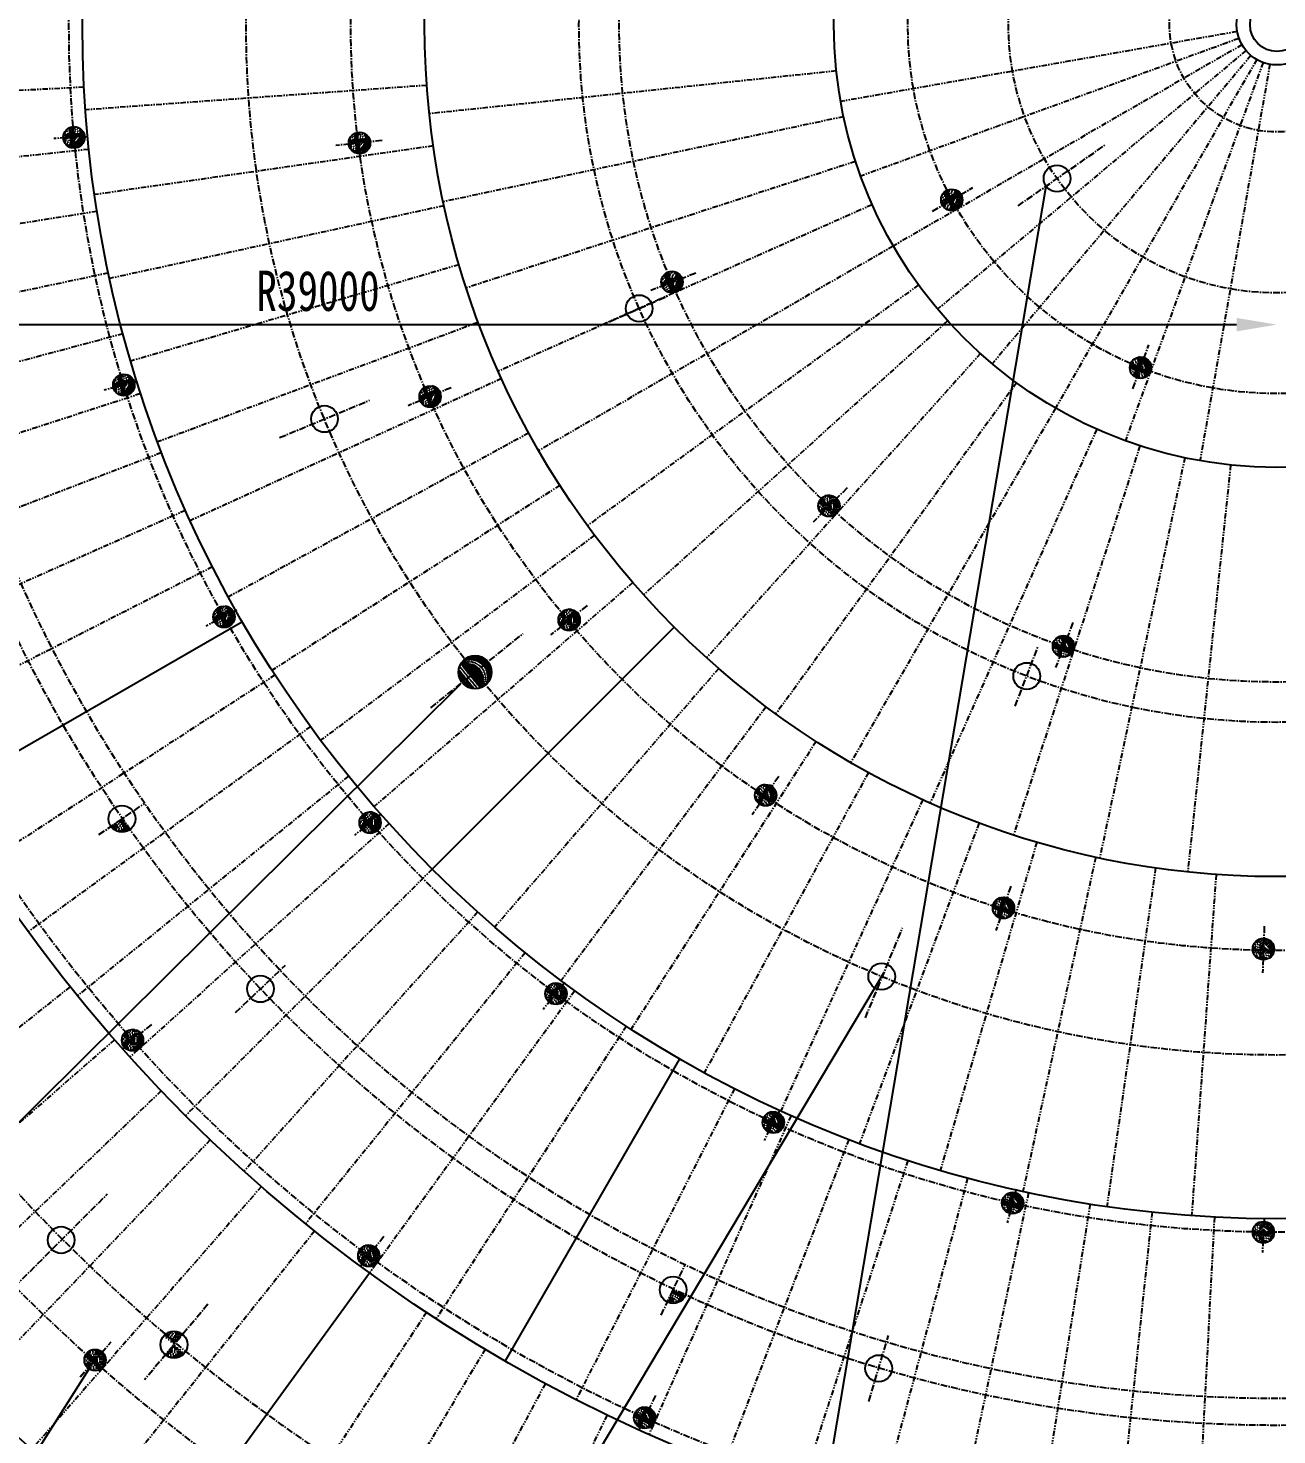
# Model space of a CAD drawing. Header units: inches. Extents: x 8 to 1207, y 9 to 860.
# Drawn here: x 252.5 to 345.6, y 182.4 to 287.2 of the extents above; entities that cross this region are included whole.
import ezdxf

# ---------------------------------------------------------------- set-up
doc = ezdxf.new("R2010")
doc.units = ezdxf.units.IN
doc.header["$MEASUREMENT"] = 0
doc.linetypes.add('LICENT1', pattern=[0.59, 0.5, -0.03, 0.03, -0.03])
doc.linetypes.add('LIDIVIDE', pattern=[0.65, 0.4, -0.05, 0.05, -0.05, 0.05, -0.05])
for name, color, linetype in [('1', 2, 'Continuous'), ('2', 1, 'Continuous'), ('3', 3, 'LICENT1')]:
    doc.layers.add(name, color=color, linetype=linetype)
doc.styles.add('HZ', font='NSimSun.ttf', dxfattribs={"width": 0.75})

msp = doc.modelspace()

# ---------------------------------------------------------------- linework, layer by layer
at = {"layer": '1', "linetype": 'LIDIVIDE'}
for p, q in [((342.6, 286.95), (313.06, 281.74)), ((342.74, 286.44), (314.55, 276.18)), ((342.96, 285.97), (316.98, 270.97)), ((343.26, 285.54), (320.28, 266.26)), ((343.63, 285.17), (324.35, 262.19)), ((344.06, 284.87), (329.06, 258.89)), ((344.53, 284.65), (334.27, 256.46)), ((345.04, 284.51), (339.83, 254.97)), ((312.74, 284.02), (282.41, 280.83)), ((256.68, 282.81), (230.72, 281.45)), ((282.22, 282.94), (256.78, 281.12)), ((313.28, 280.61), (283.45, 274.27)), ((257.05, 278.17), (231.19, 275.45)), ((282.7, 278.43), (257.46, 274.8)), ((314.17, 277.27), (285.17, 267.85)), ((283.51, 273.97), (258.59, 268.55)), ((315.41, 274.05), (287.55, 261.64)), ((257.65, 273.55), (231.97, 269.48)), ((316.98, 270.97), (290.57, 255.72)), ((284.63, 269.58), (260.16, 262.39)), ((258.5, 268.96), (233.07, 263.56)), ((318.86, 268.07), (294.19, 250.14)), ((286.06, 265.28), (262.17, 256.37)), ((321.03, 265.39), (298.37, 244.98)), ((259.59, 264.43), (234.48, 257.7)), ((323.48, 262.95), (303.07, 240.28)), ((287.8, 261.09), (264.6, 250.5)), ((326.16, 260.77), (308.23, 236.1)), ((260.91, 259.97), (236.19, 251.93)), ((329.06, 258.89), (313.81, 232.48)), ((289.83, 257.04), (267.44, 244.82)), ((332.14, 257.32), (319.73, 229.46)), ((335.36, 256.08), (325.94, 227.08)), ((262.47, 255.57), (238.2, 246.26)), ((338.7, 255.19), (332.36, 225.36)), ((342.11, 254.65), (338.92, 224.32)), ((292.14, 253.14), (270.69, 239.35)), ((264.25, 251.27), (240.5, 240.69)), ((294.72, 249.41), (274.31, 234.13)), ((266.26, 247.06), (243.09, 235.26)), ((297.57, 245.89), (278.3, 229.19)), ((303.97, 239.48), (287.28, 220.21)), ((270.92, 239), (249.11, 224.84)), ((307.5, 236.63), (292.22, 216.22)), ((273.56, 235.16), (252.52, 219.87)), ((311.23, 234.05), (297.44, 212.6)), ((315.13, 231.74), (302.9, 209.36)), ((276.39, 231.46), (256.19, 215.1)), ((319.18, 229.71), (308.59, 206.51)), ((279.42, 227.92), (260.1, 210.52)), ((323.37, 227.97), (314.46, 204.08)), ((327.67, 226.54), (320.48, 202.07)), ((332.06, 225.42), (326.64, 200.5)), ((282.63, 224.54), (264.24, 206.15)), ((336.52, 224.62), (332.89, 199.37)), ((341.03, 224.13), (339.21, 198.7)), ((286.01, 221.33), (268.61, 202.01)), ((289.55, 218.3), (273.19, 198.1)), ((255.65, 215.77), (235.32, 199.56)), ((293.25, 215.47), (277.96, 194.43)), ((297.09, 212.83), (282.92, 191.02)), ((258.95, 211.81), (239.38, 194.7)), ((262.44, 208), (243.64, 190.03)), ((305.15, 208.17), (293.35, 185)), ((309.36, 206.16), (298.78, 182.41)), ((266.09, 204.35), (248.12, 185.55)), ((313.66, 204.38), (304.35, 180.11)), ((318.06, 202.82), (310.02, 178.1)), ((322.52, 201.5), (315.79, 176.39)), ((269.9, 200.87), (252.79, 181.29)), ((327.05, 200.41), (321.65, 174.98)), ((331.64, 199.56), (327.57, 173.88)), ((336.26, 198.96), (333.54, 173.1)), ((340.9, 198.59), (339.54, 172.63)), ((273.86, 197.56), (257.65, 177.23)), ((282.2, 191.49), (267.88, 169.79)), ((286.57, 188.75), (273.24, 166.43)), ((291.06, 186.2), (278.74, 163.31)), ((295.66, 183.86), (284.38, 160.43))]:
    msp.add_line(p, q, dxfattribs=at)
at = {"layer": '1', "linetype": 'LICENT1'}
for p, q in [((255.27, 279.01), (255.14, 279.11)), ((256, 278.26), (255.15, 278.95)), ((255.45, 279.02), (255.17, 279.25)), ((255.64, 279.04), (255.21, 279.38)), ((255.82, 279.05), (255.27, 279.49)), ((256.02, 278.4), (255.27, 279.01)), ((255.95, 279.11), (255.35, 279.59)), ((255.93, 279.28), (255.44, 279.68)), ((256, 278.58), (255.45, 279.02)), ((255.91, 279.45), (255.55, 279.75)), ((255.98, 278.76), (255.64, 279.04)), ((255.9, 279.63), (255.67, 279.81)), ((255.88, 279.8), (255.82, 279.85)), ((255.96, 278.93), (255.82, 279.05)), ((256.73, 279.11), (255.88, 279.8)), ((256.55, 279.1), (255.9, 279.63)), ((256.37, 279.09), (255.91, 279.45)), ((256.18, 279.07), (255.93, 279.28)), ((256, 279.06), (255.95, 279.11)), ((256.51, 278.49), (255.96, 278.93)), ((256.59, 278.59), (256, 279.06)), ((256.71, 279.29), (256.02, 279.85)), ((256.66, 278.69), (256.18, 279.07)), ((256.54, 279.59), (256.34, 279.75)), ((256.7, 278.81), (256.37, 279.09)), ((256.74, 278.95), (256.55, 279.1)), ((256.74, 279.11), (256.73, 279.11)), ((276.91, 278.62), (276.47, 278.95)), ((277.09, 278.64), (276.53, 279.06)), ((277.22, 278.7), (276.6, 279.16)), ((277.19, 278.87), (276.69, 279.25)), ((277.17, 279.05), (276.79, 279.33)), ((277.15, 279.22), (276.92, 279.39)), ((277.13, 279.39), (277.07, 279.44)), ((278, 278.74), (277.13, 279.39)), ((277.82, 278.72), (277.15, 279.22)), ((277.64, 278.7), (277.17, 279.05)), ((277.97, 278.92), (277.26, 279.45)), ((277.79, 279.21), (277.59, 279.36)), ((255.78, 278.27), (255.21, 278.74)), ((256.41, 278.41), (255.98, 278.76)), ((256.3, 278.34), (256, 278.58)), ((256.16, 278.29), (256.02, 278.4)), ((276.54, 278.58), (276.42, 278.67)), ((276.73, 278.6), (276.43, 278.82)), ((277.3, 277.85), (276.43, 278.51)), ((277.09, 277.86), (276.49, 278.3)), ((277.31, 278), (276.54, 278.58)), ((277.29, 278.18), (276.73, 278.6)), ((277.27, 278.35), (276.91, 278.62)), ((277.24, 278.52), (277.09, 278.64)), ((277.46, 278.68), (277.19, 278.87)), ((277.27, 278.66), (277.22, 278.7)), ((277.8, 278.11), (277.24, 278.52)), ((277.88, 278.2), (277.27, 278.66)), ((277.71, 278.02), (277.27, 278.35)), ((277.6, 277.95), (277.29, 278.18)), ((277.46, 277.89), (277.31, 278)), ((277.94, 278.31), (277.46, 278.68)), ((277.99, 278.44), (277.64, 278.7)), ((278.01, 278.57), (277.82, 278.72)), ((278.01, 278.73), (278, 278.74)), ((321.26, 274.55), (320.61, 274.73)), ((321.17, 274.7), (320.67, 274.84)), ((321.09, 274.86), (320.75, 274.95)), ((321, 275.01), (320.86, 275.05)), ((321.94, 274.76), (321, 275.01)), ((321.99, 274.87), (321.01, 275.14)), ((321.79, 274.67), (321.09, 274.86)), ((321.63, 274.58), (321.17, 274.7)), ((321.83, 275.05), (321.24, 275.2)), ((322.08, 274.72), (321.94, 274.76)), ((321.18, 274.32), (320.54, 274.48)), ((321.02, 274.23), (320.54, 274.36)), ((320.87, 274.14), (320.56, 274.22)), ((321.33, 274.4), (320.57, 274.61)), ((320.72, 274.05), (320.61, 274.08)), ((321.65, 273.67), (320.71, 273.92)), ((321.7, 273.79), (320.72, 274.05)), ((321.61, 273.94), (320.87, 274.14)), ((321.39, 273.61), (320.9, 273.74)), ((321.52, 274.09), (321.02, 274.23)), ((321.43, 274.25), (321.18, 274.32)), ((321.48, 274.49), (321.26, 274.55)), ((321.35, 274.4), (321.33, 274.4)), ((322.11, 274.19), (321.35, 274.4)), ((322.07, 274.08), (321.43, 274.25)), ((322.14, 274.32), (321.48, 274.49)), ((322, 273.96), (321.52, 274.09)), ((321.92, 273.86), (321.61, 273.94)), ((322.14, 274.45), (321.63, 274.58)), ((321.8, 273.76), (321.7, 273.79)), ((322.12, 274.58), (321.79, 274.67)), ((300.46, 268.31), (299.72, 268.51)), ((300.4, 268.46), (299.77, 268.63)), ((300.34, 268.6), (299.83, 268.74)), ((300.28, 268.75), (299.92, 268.84)), ((300.22, 268.89), (300.04, 268.94)), ((301.1, 268.79), (300.21, 269.03)), ((301.2, 268.63), (300.22, 268.89)), ((301.15, 268.52), (300.28, 268.75)), ((300.95, 268.44), (300.34, 268.6)), ((300.75, 268.36), (300.4, 268.46)), ((300.87, 268.98), (300.5, 269.08)), ((301.28, 268.35), (300.95, 268.44)), ((301.26, 268.49), (301.15, 268.52)), ((300.36, 268.21), (299.69, 268.39)), ((300.16, 268.13), (299.69, 268.26)), ((299.96, 268.06), (299.7, 268.13)), ((299.76, 267.98), (299.74, 267.99)), ((300.71, 267.73), (299.76, 267.98)), ((300.78, 267.58), (299.82, 267.84)), ((300.65, 267.87), (299.96, 268.06)), ((300.63, 267.49), (299.97, 267.67)), ((300.59, 268.02), (300.16, 268.13)), ((300.52, 268.17), (300.36, 268.21)), ((300.55, 268.29), (300.46, 268.31)), ((301.23, 267.98), (300.52, 268.17)), ((301.27, 268.1), (300.55, 268.29)), ((301.17, 267.86), (300.59, 268.02)), ((301.09, 267.75), (300.65, 267.87)), ((300.99, 267.65), (300.71, 267.73)), ((301.28, 268.22), (300.75, 268.36)), ((300.84, 267.56), (300.78, 267.58)), ((334.76, 262.14), (334.62, 262.08)), ((335.6, 262.67), (334.68, 262.24)), ((335.64, 262.55), (334.76, 262.14)), ((335.36, 262.7), (334.81, 262.44)), ((335.58, 262.38), (334.92, 262.08)), ((335.52, 262.22), (335.08, 262.02)), ((336.13, 262.23), (335.41, 261.89)), ((336.07, 262.34), (335.46, 262.05)), ((335.99, 262.44), (335.52, 262.22)), ((335.89, 262.53), (335.58, 262.38)), ((336.17, 262.11), (335.58, 261.83)), ((335.77, 262.61), (335.64, 262.55)), ((259.59, 260.82), (259.03, 261.11)), ((259.54, 260.99), (259.12, 261.21)), ((259.49, 261.16), (259.23, 261.29)), ((259.44, 261.32), (259.37, 261.36)), ((260.41, 260.83), (259.44, 261.32)), ((260.24, 260.78), (259.49, 261.16)), ((260.35, 261), (259.56, 261.4)), ((260.12, 261.26), (259.9, 261.37)), ((334.92, 262.08), (334.6, 261.93)), ((335.08, 262.02), (334.61, 261.79)), ((335.25, 261.96), (334.63, 261.67)), ((335.4, 261.89), (334.68, 261.55)), ((335.33, 261.72), (334.74, 261.44)), ((335.27, 261.55), (334.82, 261.34)), ((335.21, 261.39), (334.93, 261.25)), ((335.15, 261.22), (335.06, 261.18)), ((336.07, 261.65), (335.15, 261.22)), ((335.91, 261.71), (335.21, 261.39)), ((336.11, 261.53), (335.23, 261.12)), ((335.46, 262.05), (335.25, 261.96)), ((335.74, 261.77), (335.27, 261.55)), ((335.58, 261.83), (335.33, 261.72)), ((335.41, 261.89), (335.4, 261.89)), ((335.95, 261.32), (335.49, 261.1)), ((336.2, 261.98), (335.74, 261.77)), ((336.2, 261.85), (335.91, 261.71)), ((336.17, 261.7), (336.07, 261.65)), ((259.18, 260.47), (258.85, 260.64)), ((259, 260.42), (258.86, 260.5)), ((259.35, 260.52), (258.87, 260.77)), ((259.53, 260.57), (258.9, 260.89)), ((259.87, 259.84), (258.9, 260.34)), ((259.64, 260.66), (258.96, 261.01)), ((259.86, 259.99), (259, 260.42)), ((259.66, 259.81), (259, 260.14)), ((259.8, 260.15), (259.18, 260.47)), ((259.75, 260.32), (259.35, 260.52)), ((259.7, 260.49), (259.53, 260.57)), ((260.06, 260.73), (259.54, 260.99)), ((259.88, 260.68), (259.59, 260.82)), ((259.71, 260.63), (259.64, 260.66)), ((260.32, 260.17), (259.7, 260.49)), ((260.38, 260.28), (259.71, 260.63)), ((260.24, 260.07), (259.75, 260.32)), ((260.15, 259.98), (259.8, 260.15)), ((260.42, 260.4), (259.88, 260.68)), ((260.45, 260.53), (260.06, 260.73)), ((260.45, 260.67), (260.24, 260.78)), ((260.42, 260.82), (260.41, 260.83)), ((282.46, 259.8), (281.73, 260.07)), ((282.39, 259.96), (281.79, 260.18)), ((282.31, 260.12), (281.87, 260.29)), ((282.24, 260.28), (281.97, 260.38)), ((282.17, 260.44), (282.1, 260.47)), ((283.2, 260.06), (282.17, 260.44)), ((283.03, 259.99), (282.24, 260.28)), ((283.12, 260.22), (282.28, 260.53)), ((282.86, 259.92), (282.31, 260.12)), ((282.86, 260.45), (282.63, 260.54)), ((283.21, 260.05), (283.2, 260.06)), ((260.02, 259.9), (259.86, 259.99)), ((282.18, 259.64), (281.67, 259.83)), ((282.01, 259.56), (281.67, 259.69)), ((282.35, 259.71), (281.69, 259.95)), ((281.85, 259.49), (281.69, 259.55)), ((282.78, 259.01), (281.75, 259.4)), ((282.75, 259.16), (281.85, 259.49)), ((282.57, 258.96), (281.87, 259.22)), ((282.67, 259.32), (282.01, 259.56)), ((282.6, 259.48), (282.18, 259.64)), ((282.53, 259.64), (282.35, 259.71)), ((282.69, 259.85), (282.39, 259.96)), ((282.52, 259.78), (282.46, 259.8)), ((283.23, 259.51), (282.52, 259.78)), ((283.18, 259.4), (282.53, 259.64)), ((283.12, 259.29), (282.6, 259.48)), ((283.03, 259.19), (282.67, 259.32)), ((283.26, 259.63), (282.69, 259.85)), ((282.92, 259.09), (282.75, 259.16)), ((283.27, 259.76), (282.86, 259.92)), ((283.25, 259.9), (283.03, 259.99)), ((312.04, 251.73), (311.39, 251.63)), ((311.92, 251.84), (311.4, 251.76)), ((312.15, 251.63), (311.4, 251.51)), ((311.81, 251.95), (311.44, 251.89)), ((311.7, 252.06), (311.51, 252.03)), ((312.55, 252.32), (311.63, 252.18)), ((312.7, 252.22), (311.7, 252.06)), ((312.7, 252.09), (311.81, 251.95)), ((312.26, 252.4), (311.88, 252.34)), ((312.55, 251.94), (311.92, 251.84)), ((312.4, 251.79), (312.04, 251.73)), ((312.25, 251.64), (312.15, 251.63)), ((312.97, 251.76), (312.25, 251.64)), ((312.99, 251.63), (312.27, 251.52)), ((312.94, 251.88), (312.4, 251.79)), ((312.89, 251.99), (312.55, 251.94)), ((312.81, 252.11), (312.7, 252.09)), ((312.1, 251.49), (311.42, 251.38)), ((311.95, 251.34), (311.47, 251.26)), ((311.8, 251.19), (311.53, 251.15)), ((311.65, 251.04), (311.63, 251.04)), ((312.62, 251.19), (311.65, 251.04)), ((312.74, 251.09), (311.76, 250.93)), ((312.5, 251.3), (311.8, 251.19)), ((312.38, 251.41), (311.95, 251.34)), ((312.64, 250.94), (311.96, 250.84)), ((312.27, 251.52), (312.1, 251.49)), ((312.98, 251.5), (312.38, 251.41)), ((312.95, 251.37), (312.5, 251.3)), ((312.9, 251.24), (312.62, 251.19)), ((312.81, 251.1), (312.74, 251.09)), ((266.84, 243.19), (266.31, 243.33)), ((267, 243.28), (266.32, 243.46)), ((267.1, 243.38), (266.35, 243.58)), ((267.01, 243.53), (266.4, 243.7)), ((266.92, 243.69), (266.47, 243.81)), ((266.84, 243.84), (266.56, 243.91)), ((266.75, 243.99), (266.68, 244.01)), ((267.81, 243.71), (266.75, 243.99)), ((267.65, 243.62), (266.84, 243.84)), ((267.71, 243.86), (266.86, 244.09)), ((267.49, 243.53), (266.92, 243.69)), ((267.18, 243.23), (267, 243.28)), ((267.33, 243.45), (267.01, 243.53)), ((267.16, 243.36), (267.1, 243.38)), ((267.89, 243.17), (267.16, 243.36)), ((267.44, 244.07), (267.2, 244.13)), ((267.91, 243.29), (267.33, 243.45)), ((267.91, 243.42), (267.49, 243.53)), ((267.88, 243.56), (267.65, 243.62)), ((267.82, 243.7), (267.81, 243.71)), ((292.69, 243.28), (292.06, 243.32)), ((292.58, 243.41), (292.11, 243.44)), ((292.47, 243.54), (292.18, 243.56)), ((292.36, 243.68), (292.28, 243.68)), ((293.45, 243.6), (292.36, 243.68)), ((293.32, 243.73), (292.44, 243.8)), ((293.31, 243.48), (292.47, 243.54)), ((293.16, 243.37), (292.58, 243.41)), ((293.02, 243.25), (292.69, 243.28)), ((293.01, 243.88), (292.76, 243.9)), ((293.62, 243.21), (293.02, 243.25)), ((293.6, 243.34), (293.16, 243.37)), ((293.54, 243.47), (293.31, 243.48)), ((293.46, 243.6), (293.45, 243.6)), ((266.68, 243.1), (266.32, 243.2)), ((266.52, 243.02), (266.36, 243.06)), ((267.49, 242.63), (266.43, 242.91)), ((267.45, 242.77), (266.52, 243.02)), ((267.29, 242.55), (266.57, 242.74)), ((267.36, 242.92), (266.68, 243.1)), ((267.27, 243.07), (266.84, 243.19)), ((267.86, 243.05), (267.18, 243.23)), ((267.8, 242.93), (267.27, 243.07)), ((267.73, 242.82), (267.36, 242.92)), ((267.63, 242.72), (267.45, 242.77)), ((292.74, 243.02), (292.03, 243.07)), ((292.81, 243.14), (292.04, 243.2)), ((292.59, 242.91), (292.05, 242.95)), ((292.45, 242.79), (292.08, 242.82)), ((292.31, 242.68), (292.15, 242.69)), ((293.33, 242.48), (292.25, 242.56)), ((293.27, 242.61), (292.31, 242.68)), ((293.15, 242.37), (292.41, 242.42)), ((293.15, 242.74), (292.45, 242.79)), ((293.04, 242.88), (292.59, 242.91)), ((292.92, 243.01), (292.74, 243.02)), ((292.88, 243.14), (292.81, 243.14)), ((293.63, 243.08), (292.88, 243.14)), ((293.62, 242.96), (292.92, 243.01)), ((293.59, 242.84), (293.04, 242.88)), ((293.53, 242.72), (293.15, 242.74)), ((293.45, 242.6), (293.27, 242.61)), ((329.17, 241.3), (328.86, 241.09)), ((329.03, 241.35), (328.87, 241.25)), ((329.32, 241.24), (328.88, 240.96)), ((329.7, 241.93), (328.92, 241.43)), ((329.47, 241.19), (328.92, 240.83)), ((329.62, 241.14), (328.98, 240.72)), ((329.88, 241.9), (329.03, 241.35)), ((329.4, 241.89), (329.08, 241.68)), ((329.93, 241.78), (329.17, 241.3)), ((329.85, 241.59), (329.32, 241.24)), ((329.78, 241.39), (329.47, 241.19)), ((329.7, 241.19), (329.62, 241.14)), ((330.32, 241.59), (329.7, 241.19)), ((330.38, 241.48), (329.77, 241.09)), ((330.24, 241.69), (329.78, 241.39)), ((330.14, 241.77), (329.85, 241.59)), ((330.43, 241.36), (329.92, 241.03)), ((330.02, 241.85), (329.93, 241.78)), ((330.46, 241.23), (330.07, 240.98)), ((285.08, 240.14), (284.75, 239.82)), ((285.21, 240.27), (285.08, 240.14)), ((285.43, 240.37), (285.13, 240.07)), ((285.6, 240.41), (285.19, 240)), ((285.74, 240.43), (285.24, 239.93)), ((285.86, 240.43), (285.3, 239.86)), ((285.98, 240.42), (285.35, 239.79)), ((286.08, 240.4), (285.41, 239.72)), ((286.18, 240.38), (285.46, 239.65)), ((286.27, 240.34), (285.51, 239.59)), ((286.36, 240.31), (285.57, 239.52)), ((286.44, 240.26), (285.62, 239.45)), ((286.51, 240.21), (285.68, 239.38)), ((286.58, 240.16), (285.73, 239.31)), ((286.65, 240.1), (285.79, 239.24)), ((329.62, 240.99), (329.05, 240.62)), ((329.55, 240.79), (329.14, 240.53)), ((329.47, 240.59), (329.25, 240.45)), ((329.39, 240.39), (329.38, 240.38)), ((330.22, 240.93), (329.39, 240.39)), ((330.07, 240.98), (329.47, 240.59)), ((330.37, 240.88), (329.54, 240.34)), ((329.92, 241.03), (329.55, 240.79)), ((329.77, 241.09), (329.62, 240.99)), ((330.34, 240.71), (329.77, 240.34)), ((330.46, 241.09), (330.22, 240.93)), ((330.43, 240.92), (330.37, 240.88)), ((285.24, 239.93), (284.59, 239.28)), ((285.3, 239.86), (284.59, 239.16)), ((285.35, 239.79), (284.6, 239.05)), ((285.19, 240), (284.61, 239.43)), ((285.41, 239.72), (284.62, 238.94)), ((285.13, 240.07), (284.65, 239.59)), ((285.46, 239.65), (284.65, 238.84)), ((285.51, 239.59), (284.68, 238.75)), ((285.57, 239.52), (284.72, 238.67)), ((285.62, 239.45), (284.76, 238.59)), ((285.68, 239.38), (284.81, 238.51)), ((285.73, 239.31), (284.86, 238.44)), ((285.84, 239.17), (284.98, 238.31)), ((285.9, 239.1), (285.05, 238.25)), ((285.79, 239.24), (285.49, 238.94)), ((286.13, 239.46), (285.84, 239.17)), ((286.77, 239.97), (285.9, 239.1)), ((286.82, 239.9), (285.96, 239.04)), ((286.87, 239.83), (286.01, 238.97)), ((286.92, 239.75), (286.07, 238.9)), ((286.95, 239.66), (286.12, 238.83)), ((286.71, 240.04), (286.13, 239.46)), ((286.99, 239.57), (286.18, 238.76)), ((287.01, 239.47), (286.23, 238.7)), ((287.03, 239.37), (286.29, 238.63)), ((287.04, 239.26), (286.35, 238.56)), ((287.04, 239.13), (286.4, 238.49)), ((286.77, 239.98), (286.77, 239.97)), ((285.49, 238.94), (284.92, 238.37)), ((285.96, 239.04), (285.12, 238.2)), ((286.01, 238.97), (285.19, 238.15)), ((286.07, 238.9), (285.27, 238.11)), ((286.12, 238.83), (285.36, 238.07)), ((286.18, 238.76), (285.45, 238.04)), ((286.23, 238.7), (285.55, 238.01)), ((286.29, 238.63), (285.65, 237.99)), ((286.35, 238.56), (285.77, 237.98)), ((286.4, 238.49), (285.89, 237.98)), ((286.46, 238.43), (286.03, 238)), ((286.51, 238.36), (286.2, 238.04)), ((286.57, 238.29), (286.42, 238.14)), ((287.02, 238.99), (286.46, 238.43)), ((286.98, 238.83), (286.51, 238.36)), ((286.88, 238.6), (286.57, 238.29)), ((307.92, 230.69), (306.85, 230.46)), ((307.76, 230.79), (306.89, 230.6)), ((307.42, 230.84), (307.18, 230.79)), ((307.93, 230.7), (307.92, 230.69)), ((307.29, 230.17), (306.67, 230.04)), ((307.14, 230.27), (306.68, 230.17)), ((307.43, 230.08), (306.68, 229.91)), ((306.99, 230.37), (306.71, 230.3)), ((307.4, 229.94), (306.71, 229.79)), ((307.29, 229.79), (306.76, 229.67)), ((306.85, 230.46), (306.78, 230.45)), ((307.19, 229.64), (306.83, 229.56)), ((307.81, 230.54), (306.99, 230.37)), ((308.02, 229.69), (307.08, 229.49)), ((307.71, 230.39), (307.14, 230.27)), ((307.88, 229.79), (307.19, 229.64)), ((307.61, 230.24), (307.29, 230.17)), ((307.73, 229.89), (307.29, 229.79)), ((307.58, 229.98), (307.4, 229.94)), ((307.5, 230.09), (307.43, 230.08)), ((308.24, 230.25), (307.5, 230.09)), ((308.26, 230.13), (307.58, 229.98)), ((308.2, 230.37), (307.61, 230.24)), ((308.13, 230.49), (307.71, 230.39)), ((308.27, 230), (307.73, 229.89)), ((308.05, 230.59), (307.81, 230.54)), ((308.25, 229.87), (307.88, 229.79)), ((308.21, 229.73), (308.02, 229.69)), ((277.51, 228.56), (277.44, 228.56)), ((278.61, 228.5), (277.51, 228.56)), ((278.48, 228.63), (277.59, 228.68)), ((278.17, 228.77), (277.92, 228.78)), ((307.08, 229.49), (306.93, 229.46)), ((308.13, 229.59), (307.06, 229.36)), ((307.98, 229.43), (307.26, 229.27)), ((260.1, 227.47), (258.75, 227.76)), ((259.95, 227.38), (258.75, 227.63)), ((260.02, 227.62), (258.9, 227.86)), ((259.91, 227.77), (259.04, 227.95)), ((259.81, 227.92), (259.18, 228.05)), ((259.7, 228.07), (259.32, 228.15)), ((259.6, 228.22), (259.46, 228.25)), ((277.91, 227.91), (277.2, 227.95)), ((277.98, 228.03), (277.21, 228.07)), ((277.77, 227.79), (277.22, 227.82)), ((277.86, 228.16), (277.23, 228.2)), ((277.63, 227.67), (277.26, 227.69)), ((277.75, 228.29), (277.27, 228.32)), ((277.49, 227.56), (277.32, 227.56)), ((277.63, 228.42), (277.34, 228.44)), ((278.45, 227.51), (277.49, 227.56)), ((278.47, 228.38), (277.63, 228.42)), ((278.33, 227.64), (277.63, 227.67)), ((278.33, 228.26), (277.75, 228.29)), ((278.21, 227.77), (277.77, 227.79)), ((278.19, 228.14), (277.86, 228.16)), ((278.09, 227.9), (277.91, 227.91)), ((278.05, 228.03), (277.98, 228.03)), ((278.8, 227.99), (278.05, 228.03)), ((278.79, 227.86), (278.09, 227.9)), ((278.79, 228.11), (278.19, 228.14)), ((278.76, 227.74), (278.21, 227.77)), ((278.76, 228.24), (278.33, 228.26)), ((278.71, 227.62), (278.33, 227.64)), ((278.63, 227.5), (278.45, 227.51)), ((278.71, 228.37), (278.47, 228.38)), ((278.62, 228.5), (278.61, 228.5)), ((259.71, 227.3), (258.93, 227.46)), ((278.52, 227.38), (277.43, 227.43)), ((278.33, 227.26), (277.6, 227.3)), ((325.26, 222.44), (324.48, 222.01)), ((325.44, 222.39), (324.48, 221.87)), ((324.92, 222.39), (324.7, 222.27)), ((325.59, 222.33), (325.38, 222.22)), ((325.45, 222.4), (325.44, 222.39)), ((324.64, 221.81), (324.39, 221.68)), ((324.81, 221.76), (324.4, 221.54)), ((324.48, 221.87), (324.41, 221.83)), ((324.98, 221.71), (324.42, 221.41)), ((325.15, 221.66), (324.47, 221.29)), ((325.15, 221.52), (324.53, 221.18)), ((325.09, 221.35), (324.61, 221.08)), ((325.38, 222.22), (324.64, 221.81)), ((325.32, 222.04), (324.81, 221.76)), ((325.27, 221.87), (324.98, 221.71)), ((325.82, 221.46), (324.98, 221)), ((325.95, 221.39), (324.99, 220.86)), ((325.65, 221.51), (325.03, 221.17)), ((325.48, 221.56), (325.09, 221.35)), ((325.21, 221.69), (325.15, 221.66)), ((325.31, 221.61), (325.15, 221.52)), ((325.87, 222.06), (325.21, 221.69)), ((325.8, 222.16), (325.27, 221.87)), ((325.93, 221.95), (325.31, 221.61)), ((325.7, 222.25), (325.32, 222.04)), ((325.97, 221.82), (325.48, 221.56)), ((325.99, 221.69), (325.65, 221.51)), ((325.98, 221.55), (325.82, 221.46)), ((325.03, 221.17), (324.71, 221)), ((324.98, 221), (324.83, 220.92)), ((325.85, 221.19), (325.2, 220.84)), ((344.4, 219.35), (343.78, 218.72)), ((344.59, 219.36), (343.81, 218.58)), ((344.09, 219.21), (343.91, 219.04)), ((344.58, 219.17), (343.99, 218.58)), ((345.1, 219.16), (344.56, 218.63)), ((345, 219.24), (344.57, 218.81)), ((344.75, 219.34), (344.58, 219.17)), ((344.88, 219.3), (344.58, 218.99)), ((344.6, 219.37), (344.59, 219.36)), ((343.81, 218.58), (343.76, 218.53)), ((343.99, 218.58), (343.78, 218.38)), ((344.16, 218.58), (343.83, 218.24)), ((344.34, 218.58), (343.89, 218.13)), ((344.51, 218.58), (343.97, 218.03)), ((344.56, 218.44), (344.06, 217.94)), ((344.58, 218.99), (344.16, 218.58)), ((344.55, 218.26), (344.16, 217.87)), ((344.54, 218.08), (344.28, 217.82)), ((344.57, 218.81), (344.34, 218.58)), ((344.56, 218.63), (344.51, 218.58)), ((345.22, 218.57), (344.54, 217.89)), ((345.04, 218.57), (344.54, 218.08)), ((344.86, 218.57), (344.55, 218.26)), ((344.69, 218.57), (344.56, 218.44)), ((345.36, 218.54), (344.59, 217.77)), ((345.18, 219.07), (344.69, 218.57)), ((345.32, 218.33), (344.8, 217.8)), ((345.26, 218.96), (344.86, 218.57)), ((345.31, 218.84), (345.04, 218.57)), ((345.35, 218.7), (345.22, 218.57)), ((344.54, 217.89), (344.42, 217.78)), ((291.84, 216.04), (291.6, 216)), ((291.67, 215.38), (291.05, 215.28)), ((291.81, 215.28), (291.05, 215.16)), ((291.53, 215.49), (291.06, 215.41)), ((291.77, 215.15), (291.07, 215.04)), ((291.39, 215.59), (291.1, 215.55)), ((291.66, 215), (291.12, 214.92)), ((291.25, 215.7), (291.18, 215.68)), ((292.33, 215.87), (291.25, 215.7)), ((292.18, 215.97), (291.3, 215.83)), ((292.22, 215.72), (291.39, 215.59)), ((292.11, 215.58), (291.53, 215.49)), ((292.24, 214.97), (291.54, 214.86)), ((292.1, 215.07), (291.66, 215)), ((291.99, 215.43), (291.67, 215.38)), ((291.95, 215.17), (291.77, 215.15)), ((291.88, 215.29), (291.81, 215.28)), ((292.63, 215.41), (291.88, 215.29)), ((292.64, 215.28), (291.95, 215.17)), ((292.59, 215.53), (291.99, 215.43)), ((292.64, 215.16), (292.1, 215.07)), ((292.54, 215.65), (292.11, 215.58)), ((292.46, 215.76), (292.22, 215.72)), ((292.62, 215.03), (292.24, 214.97)), ((292.34, 215.87), (292.33, 215.87)), ((291.54, 214.86), (291.18, 214.8)), ((291.43, 214.71), (291.27, 214.69)), ((292.48, 214.75), (291.4, 214.58)), ((292.38, 214.86), (291.43, 214.71)), ((292.32, 214.6), (291.59, 214.48)), ((292.56, 214.89), (292.38, 214.86)), ((260.27, 211.82), (259.5, 211.86)), ((260.16, 211.95), (259.53, 211.98)), ((260.04, 212.08), (259.57, 212.11)), ((259.93, 212.21), (259.64, 212.23)), ((259.81, 212.35), (259.74, 212.35)), ((260.91, 212.29), (259.81, 212.35)), ((260.78, 212.42), (259.89, 212.47)), ((260.77, 212.17), (259.93, 212.21)), ((260.63, 212.05), (260.04, 212.08)), ((260.49, 211.93), (260.16, 211.95)), ((260.46, 212.56), (260.22, 212.57)), ((260.34, 211.82), (260.27, 211.82)), ((261.1, 211.78), (260.34, 211.82)), ((261.09, 211.9), (260.49, 211.93)), ((261.06, 212.03), (260.63, 212.05)), ((261, 212.16), (260.77, 212.17)), ((260.92, 212.29), (260.91, 212.29)), ((260.2, 211.7), (259.5, 211.74)), ((260.06, 211.58), (259.52, 211.61)), ((259.92, 211.46), (259.56, 211.48)), ((259.78, 211.35), (259.62, 211.35)), ((260.81, 211.17), (259.72, 211.22)), ((260.74, 211.29), (259.78, 211.35)), ((260.63, 211.05), (259.89, 211.09)), ((260.63, 211.43), (259.92, 211.46)), ((260.51, 211.56), (260.06, 211.58)), ((260.39, 211.69), (260.2, 211.7)), ((261.09, 211.65), (260.39, 211.69)), ((261.06, 211.53), (260.51, 211.56)), ((261.01, 211.41), (260.63, 211.43)), ((260.93, 211.29), (260.74, 211.29)), ((307.68, 205.83), (307.24, 205.66)), ((307.52, 205.9), (307.25, 205.8)), ((307.84, 205.75), (307.25, 205.53)), ((308, 205.68), (307.28, 205.41)), ((307.36, 205.97), (307.29, 205.95)), ((307.98, 205.54), (307.32, 205.29)), ((308.38, 206.37), (307.36, 205.97)), ((308.21, 206.43), (307.38, 206.12)), ((308.3, 206.2), (307.52, 205.9)), ((307.87, 206.44), (307.64, 206.35)), ((308.22, 206.04), (307.68, 205.83)), ((308.14, 205.87), (307.84, 205.75)), ((308.32, 205.54), (307.9, 205.38)), ((308.16, 205.61), (307.98, 205.54)), ((308.06, 205.71), (308, 205.68)), ((308.77, 205.98), (308.06, 205.71)), ((308.71, 206.09), (308.14, 205.87)), ((308.81, 205.86), (308.16, 205.61)), ((308.63, 206.19), (308.22, 206.04)), ((308.52, 206.29), (308.3, 206.2)), ((308.83, 205.73), (308.32, 205.54)), ((308.39, 206.37), (308.38, 206.37)), ((308.83, 205.6), (308.48, 205.46)), ((307.9, 205.38), (307.39, 205.18)), ((307.82, 205.21), (307.48, 205.08)), ((307.74, 205.05), (307.59, 204.99)), ((308.64, 205.39), (307.74, 205.05)), ((308.75, 205.3), (307.74, 204.91)), ((308.48, 205.46), (307.82, 205.21)), ((308.63, 205.12), (307.94, 204.86)), ((308.81, 205.46), (308.64, 205.39)), ((325.88, 200.44), (325.13, 199.96)), ((326.06, 200.41), (325.14, 199.81)), ((325.54, 200.37), (325.33, 200.24)), ((326.33, 200.29), (325.97, 200.05)), ((326.21, 200.36), (326.01, 200.23)), ((326.07, 200.41), (326.06, 200.41)), ((325.31, 199.77), (325.07, 199.62)), ((325.14, 199.81), (325.08, 199.77)), ((325.48, 199.74), (325.08, 199.48)), ((325.65, 199.7), (325.12, 199.35)), ((325.82, 199.66), (325.17, 199.24)), ((325.84, 199.52), (325.24, 199.14)), ((326.01, 200.23), (325.31, 199.77)), ((325.79, 199.34), (325.33, 199.04)), ((325.97, 200.05), (325.48, 199.74)), ((325.92, 199.88), (325.65, 199.7)), ((326.51, 199.51), (325.7, 198.99)), ((326.64, 199.45), (325.73, 198.85)), ((326.34, 199.55), (325.75, 199.16)), ((326.16, 199.58), (325.79, 199.34)), ((325.88, 199.7), (325.82, 199.66)), ((325.99, 199.62), (325.84, 199.52)), ((326.51, 200.11), (325.88, 199.7)), ((326.43, 200.21), (325.92, 199.88)), ((326.56, 199.25), (325.94, 198.84)), ((326.58, 200), (325.99, 199.62)), ((326.63, 199.89), (326.16, 199.58)), ((326.66, 199.76), (326.34, 199.55)), ((326.67, 199.61), (326.51, 199.51)), ((325.75, 199.16), (325.44, 198.96)), ((325.7, 198.99), (325.57, 198.9)), ((344.4, 198.25), (343.77, 197.62)), ((344.58, 198.26), (343.81, 197.48)), ((344.88, 198.2), (344.57, 197.89)), ((344.59, 198.26), (344.58, 198.26)), ((344.75, 198.24), (344.58, 198.07)), ((343.81, 197.48), (343.76, 197.43)), ((343.98, 197.48), (343.78, 197.28)), ((344.16, 197.48), (343.82, 197.14)), ((344.33, 197.48), (343.89, 197.03)), ((344.09, 198.11), (343.91, 197.94)), ((344.51, 197.47), (343.96, 196.93)), ((344.58, 198.07), (343.98, 197.48)), ((344.55, 197.34), (344.05, 196.84)), ((344.57, 197.89), (344.16, 197.48)), ((344.55, 197.16), (344.16, 196.77)), ((344.57, 197.71), (344.33, 197.48)), ((344.56, 197.52), (344.51, 197.47)), ((345.21, 197.47), (344.53, 196.79)), ((345.04, 197.47), (344.54, 196.98)), ((344.86, 197.47), (344.55, 197.16)), ((344.68, 197.47), (344.55, 197.34)), ((345.09, 198.06), (344.56, 197.52)), ((344.99, 198.14), (344.57, 197.71)), ((345.36, 197.44), (344.58, 196.67)), ((345.18, 197.97), (344.68, 197.47)), ((345.32, 197.22), (344.8, 196.7)), ((345.25, 197.86), (344.86, 197.47)), ((345.31, 197.74), (345.04, 197.47)), ((345.34, 197.6), (345.21, 197.47)), ((277.44, 196.05), (277.16, 196.01)), ((277.3, 196.16), (277.23, 196.15)), ((278.39, 196.33), (277.3, 196.16)), ((278.23, 196.43), (277.36, 196.29)), ((278.27, 196.19), (277.44, 196.05)), ((277.9, 196.51), (277.65, 196.47)), ((278.59, 196.11), (278.16, 196.04)), ((278.51, 196.22), (278.27, 196.19)), ((278.4, 196.33), (278.39, 196.33)), ((344.54, 196.98), (344.28, 196.71)), ((344.53, 196.79), (344.42, 196.68)), ((277.73, 195.85), (277.1, 195.75)), ((277.87, 195.74), (277.1, 195.62)), ((277.59, 195.95), (277.12, 195.88)), ((277.82, 195.61), (277.13, 195.5)), ((277.71, 195.46), (277.17, 195.38)), ((277.6, 195.32), (277.23, 195.26)), ((277.48, 195.18), (277.32, 195.15)), ((278.53, 195.21), (277.45, 195.04)), ((278.43, 195.33), (277.48, 195.18)), ((278.16, 196.04), (277.59, 195.95)), ((278.29, 195.43), (277.6, 195.32)), ((278.38, 195.06), (277.65, 194.95)), ((278.15, 195.53), (277.71, 195.46)), ((278.05, 195.9), (277.73, 195.85)), ((278.01, 195.64), (277.82, 195.61)), ((277.94, 195.75), (277.87, 195.74)), ((278.68, 195.87), (277.94, 195.75)), ((278.7, 195.75), (278.01, 195.64)), ((278.65, 195.99), (278.05, 195.9)), ((278.69, 195.62), (278.15, 195.53)), ((278.67, 195.49), (278.29, 195.43)), ((278.62, 195.35), (278.43, 195.33)), ((301.18, 192.93), (300.33, 192.65)), ((301.02, 193), (300.41, 192.8)), ((300.85, 193.08), (300.48, 192.96)), ((300.69, 193.16), (300.55, 193.12)), ((301.5, 192.76), (300.18, 192.34)), ((301.41, 192.6), (300.25, 192.23)), ((301.35, 192.85), (300.26, 192.49)), ((301.24, 192.42), (300.48, 192.17)), ((263.89, 189.68), (262.75, 189.86)), ((263.98, 189.79), (262.91, 189.96)), ((263.93, 189.93), (263.13, 190.05)), ((263.79, 189.57), (262.64, 189.75)), ((263.7, 189.46), (262.78, 189.6)), ((263.61, 189.35), (262.96, 189.45)), ((263.51, 189.24), (263.14, 189.29)), ((263.89, 188.67), (263.14, 188.79)), ((263.7, 188.83), (263.23, 188.9)), ((263.51, 188.98), (263.32, 189.01)), ((263.42, 189.12), (263.33, 189.14)), ((257.39, 188.05), (256.72, 188.01)), ((257.51, 187.93), (256.72, 187.88)), ((257.26, 188.16), (256.74, 188.13)), ((257.39, 187.8), (256.74, 187.76)), ((257.13, 188.28), (256.78, 188.26)), ((257, 188.4), (256.85, 188.39)), ((257.99, 188.59), (256.97, 188.52)), ((257.97, 188.46), (257, 188.4)), ((257.86, 188.33), (257.13, 188.28)), ((257.77, 188.7), (257.17, 188.66)), ((257.74, 188.19), (257.26, 188.16)), ((257.79, 187.7), (257.27, 187.66)), ((257.62, 188.06), (257.39, 188.05)), ((257.66, 187.81), (257.39, 187.8)), ((257.53, 187.93), (257.51, 187.93)), ((258.31, 187.98), (257.53, 187.93)), ((258.3, 188.1), (257.62, 188.06)), ((258.31, 187.85), (257.66, 187.81)), ((258.26, 188.23), (257.74, 188.19)), ((258.29, 187.73), (257.79, 187.7)), ((258.2, 188.35), (257.86, 188.33)), ((258.12, 188.47), (257.97, 188.46)), ((263.8, 188.18), (262.76, 188.34)), ((263.97, 188.28), (262.85, 188.45)), ((264.1, 188.38), (262.95, 188.57)), ((263.51, 188.1), (262.96, 188.18)), ((264.08, 188.51), (263.04, 188.68)), ((257.27, 187.66), (256.78, 187.63)), ((257.15, 187.53), (256.84, 187.51)), ((257.04, 187.4), (256.93, 187.39)), ((258.05, 187.46), (257.04, 187.4)), ((258.04, 187.34), (257.07, 187.28)), ((257.92, 187.58), (257.15, 187.53)), ((257.81, 187.2), (257.31, 187.17)), ((258.24, 187.6), (257.92, 187.58)), ((258.16, 187.47), (258.05, 187.46)), ((298.1, 183.82), (297.66, 183.65)), ((297.94, 183.89), (297.67, 183.79)), ((298.26, 183.75), (297.67, 183.52)), ((298.42, 183.67), (297.7, 183.4)), ((297.78, 183.96), (297.71, 183.94)), ((298.4, 183.53), (297.74, 183.28)), ((298.8, 184.36), (297.78, 183.96)), ((298.63, 184.42), (297.8, 184.11)), ((298.72, 184.19), (297.94, 183.89)), ((298.29, 184.43), (298.06, 184.34)), ((298.64, 184.03), (298.1, 183.82)), ((298.56, 183.86), (298.26, 183.75)), ((298.74, 183.53), (298.32, 183.37)), ((298.58, 183.6), (298.4, 183.53)), ((298.48, 183.7), (298.42, 183.67)), ((299.19, 183.97), (298.48, 183.7)), ((299.13, 184.08), (298.56, 183.86)), ((299.23, 183.85), (298.58, 183.6)), ((299.05, 184.18), (298.64, 184.03)), ((298.95, 184.28), (298.72, 184.19)), ((299.25, 183.73), (298.74, 183.53)), ((298.81, 184.36), (298.8, 184.36)), ((299.25, 183.59), (298.9, 183.46)), ((298.32, 183.37), (297.81, 183.17)), ((298.24, 183.2), (297.9, 183.07)), ((298.16, 183.04), (298.01, 182.98)), ((299.06, 183.38), (298.16, 183.04)), ((299.18, 183.29), (298.16, 182.9)), ((298.9, 183.46), (298.24, 183.2)), ((299.06, 183.11), (298.37, 182.85)), ((299.23, 183.45), (299.06, 183.38))]:
    msp.add_line(p, q, dxfattribs=at)
at = {"layer": '1', "linetype": 'Continuous'}
for p, q in [((298.7, 99.83), (328.36, 275.43)), ((192.53, 265.11), (342.56, 265.11)), ((284.71, 238.28), (201.3, 155.59)), ((259.52, 121.63), (316.28, 216.79)), ((225.13, 137.11), (257.07, 187.28))]:
    msp.add_line(p, q, dxfattribs=at)
msp.add_solid([(342.56, 265.61), (342.56, 264.61), (345.56, 265.11)], dxfattribs=at)
at = {"layer": '2', "linetype": 'Continuous'}
for p, q in [((268.48, 242.97), (245.97, 229.97)), ((300.66, 242.57), (282.63, 224.54)), ((301.06, 210.39), (288.06, 187.88)), ((277.96, 194.43), (262.68, 173.4))]:
    msp.add_line(p, q, dxfattribs=at)
for centre, radius in [((345.56, 287.47), 141), ((345.56, 287.47), 115), ((345.56, 287.47), 89), ((345.56, 287.47), 63.5), ((345.56, 287.47), 33), ((345.56, 287.47), 3), ((345.56, 287.47), 2), ((255.94, 279.06), 0.8), ((277.21, 278.65), 0.8), ((329.18, 276), 0.995), ((321.34, 274.41), 0.8), ((300.49, 268.28), 0.8), ((298.05, 266.32), 0.995), ((335.4, 261.9), 0.8), ((259.65, 260.61), 0.8), ((282.47, 259.75), 0.8), ((274.6, 258.08), 0.995), ((312.19, 251.6), 0.8), ((267.11, 243.33), 0.8), ((292.83, 243.1), 0.8), ((329.66, 241.13), 0.8), ((285.82, 239.21), 1.23), ((326.92, 238.92), 0.995), ((307.47, 230.04), 0.8), ((259.51, 228.28), 1), ((278, 227.99), 0.8), ((325.19, 221.64), 0.8), ((344.56, 218.57), 0.8), ((316.12, 216.53), 0.995), ((269.83, 215.6), 0.995), ((291.85, 215.24), 0.8), ((260.3, 211.78), 0.8), ((308.04, 205.65), 0.8), ((325.87, 199.64), 0.8), ((344.56, 197.47), 0.8), ((254.98, 196.89), 0.995), ((277.9, 195.71), 0.8), ((300.58, 193.17), 1), ((263.39, 189.09), 1), ((257.51, 187.94), 0.8), ((315.89, 187.32), 0.995), ((298.46, 183.64), 0.8)]:
    msp.add_circle(centre, radius, dxfattribs=at)
for radius, start, end in [(160, 359.4987, 178.0301), (159, 358.0177, 178.0177), (161, 179.2882, 358.0423), (160, 179.2838, 358.0301), (159, 179.2793, 358.0177)]:
    msp.add_arc((345.56, 287.47), radius, start, end, dxfattribs=at)
at = {"layer": '3'}
for p, q in [((257, 279.11), (254.43, 278.98)), ((278.91, 278.83), (275.45, 278.46)), ((326.28, 273.97), (332.77, 278.51)), ((319.89, 273.57), (322.91, 275.32)), ((302.27, 268.94), (298.91, 267.66)), ((295.86, 265.34), (300.24, 267.29)), ((334.83, 260.32), (336.02, 263.6)), ((260.68, 260.88), (258.19, 260.22)), ((284.04, 260.41), (280.83, 259.07)), ((271.25, 256.69), (277.95, 259.47)), ((313.54, 252.94), (311.01, 250.4)), ((268.06, 243.82), (265.76, 242.65)), ((294.16, 244.17), (291.45, 241.99)), ((330.36, 242.9), (329.07, 239.55)), ((282.53, 236.56), (289.4, 242.09)), ((326.06, 236.68), (327.78, 241.16)), ((308.44, 231.44), (306.46, 228.58)), ((257.8, 227.1), (261.19, 229.43)), ((278.83, 228.66), (276.83, 227.04)), ((325.73, 223.26), (324.63, 219.95)), ((344.62, 220.27), (344.5, 216.79)), ((314.9, 213.45), (317.67, 220.15)), ((267.97, 213.84), (271.69, 217.37)), ((292.51, 216.07), (290.89, 214.07)), ((261.71, 212.96), (259.54, 211.14)), ((308.52, 206.6), (307.35, 204.31)), ((251.53, 193.42), (258.44, 200.33)), ((326.14, 200.67), (325.47, 198.18)), ((344.61, 198.53), (344.48, 195.96)), ((279.03, 197.16), (277.29, 194.93)), ((299.68, 191.29), (301.45, 195)), ((265.92, 192.1), (261.2, 186.48)), ((315.16, 184.86), (316.62, 189.78)), ((256.4, 186.68), (258.71, 189.3)), ((299.26, 185.3), (298.02, 182.75))]:
    msp.add_line(p, q, dxfattribs=at)
for centre, radius in [((345.56, 287.47), 157), ((345.56, 287.47), 153), ((345.56, 287.47), 150), ((345.56, 287.47), 133), ((345.57, 287.46), 128), ((345.56, 287.47), 114), ((345.56, 287.47), 104.4), ((345.57, 287.47), 102.4), ((345.56, 287.47), 90), ((345.56, 287.47), 76.8), ((345.56, 287.47), 69), ((345.56, 287.47), 52), ((345.56, 287.47), 49), ((345.56, 287.47), 27.5), ((345.56, 287.47), 20), ((345.56, 287.47), 8)]:
    msp.add_circle(centre, radius, dxfattribs=at)

# ---------------------------------------------------------------- texts
at = {"layer": '1', "linetype": 'Continuous', "insert": (274.12, 267.61), "char_height": 3, "attachment_point": 5, "style": 'HZ'}
msp.add_mtext('\\A1;R39000', dxfattribs=at)

doc.saveas('drawing.dxf')
